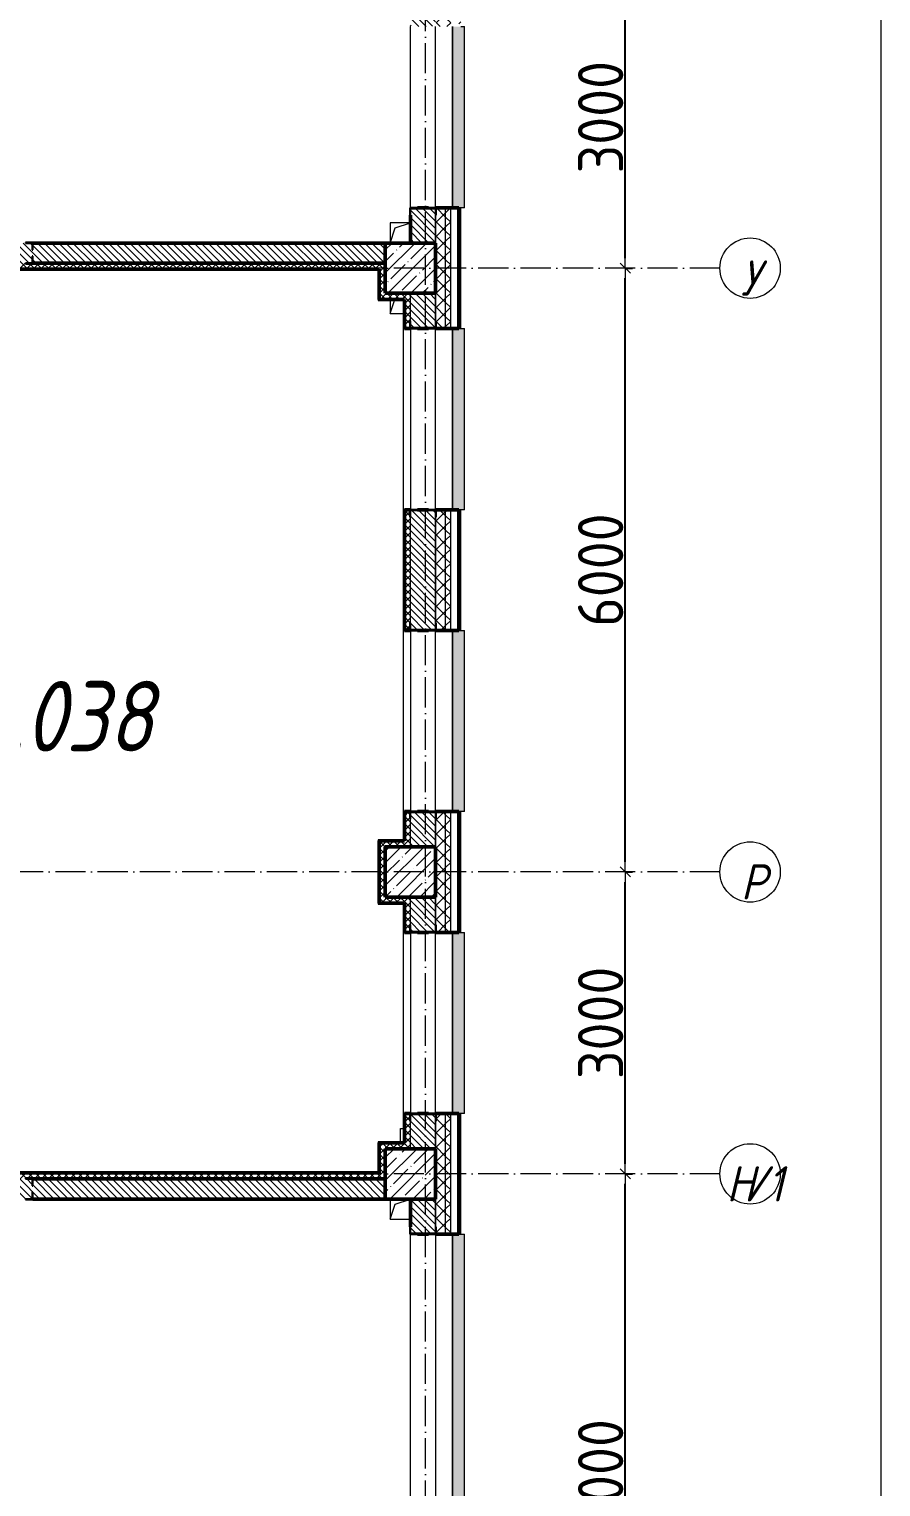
# Model space of a CAD drawing. Header units: millimetres. Extents: x -12989 to 629078, y -109036 to 555275.
# Drawn here: x 140472 to 148933, y 85935 to 100420 of the extents above; entities that cross this region are included whole.
import ezdxf

# ---------------------------------------------------------------- set-up
doc = ezdxf.new("R2010")
doc.units = ezdxf.units.MM
doc.linetypes.add('50_200_ШТРИХ_1Т_ш5_п1_п1_', pattern=[700, 500, -100, 0, -100])
for name, color, linetype, lineweight in [('A-____-____-DIMS', 7, 'Continuous', 9), ('A-FLOR-____-OTLN', 7, 'Continuous', 9), ('A-GENM-____-MCUT', 7, 'Continuous', 25), ('A-GENM-____-OTLN', 7, 'Continuous', 9), ('A-GENM-____-OTLN-1', 7, 'Continuous', 25), ('A-GLAZ-____-OTLN', 7, 'Continuous', 9), ('A-WALL-____-MCUT-2', 7, 'Continuous', 50), ('A-WALL-____-MCUT-3', 7, 'Continuous', 9), ('A-WALL-____-OTLN', 7, 'Continuous', 9), ('A-WALL-____-PATT-1', 7, 'Continuous', 9), ('A-WALL-FNSH-MCUT-1', 7, 'Continuous', 9), ('S-COLS-____-MCUT', 7, 'Continuous', 50), ('S-COLS-____-OTLN', 7, 'Continuous', 9), ('S-GRID-____-IDEN', 7, 'Continuous', 9), ('S-GRID-____-OTLN-1', 7, '50_200_ШТРИХ_1Т_ш5_п1_п1_', 9), ('Марки помещений', 7, 'Continuous', 9)]:
    doc.layers.add(name, color=color, linetype=linetype, lineweight=lineweight)
doc.layers.add('A-GLAZ-____-OTLN-1', color=7, linetype='Continuous', lineweight=9, true_color=0xc0c0c0)
doc.layers.add('A-WALL-____-PATT-2', color=7, linetype='Continuous', lineweight=9, true_color=0x787878)
doc.styles.add('ISOCPEUR_I', font='isocpeui.ttf', dxfattribs={"width": 0.9, "height": 2.5})
doc.styles.add('ISOCPEUR_I_3', font='isocpeui.ttf', dxfattribs={"width": 0.85, "height": 2.2})
doc.styles.add('СПДС', font='isocpeur.ttf', dxfattribs={"width": 0.9})
doc.dimstyles.new('Размера А3', dxfattribs={"dimtxt": 200, "dimasz": 100, "dimexe": 70, "dimexo": 100, "dimgap": 20, "dimtad": 1, "dimdec": 0, "dimrnd": 10, "dimzin": 0, "dimdsep": 46, "dimtxsty": 'СПДС', "dimblk": 'ARROWHEAD_6', "dimcen": 1, "dimclrd": 256, "dimclre": 256, "dimclrt": 256, "dimazin": 0, "dimtfac": 1, "dimtdec": 0, "dimtmove": 2, "dimatfit": 3, "dimfxl": 1, "dimtolj": 1, "dimtzin": 0, "dimarcsym": 0})
pattern_1 = [(135, (43259.71, 63713.66), (-35.35534, -35.35534), [])]
pattern_2 = [(45, (43259.71, 63713.66), (-35.35534, 35.35534), []), (135, (43259.71, 63713.66), (-35.35534, -35.35534), [])]
pattern_3 = [(45, (43259.71, 63713.66), (-70.71068, 70.71068), []), (135, (43259.71, 63713.66), (-70.71068, -70.71068), [])]

# ---------------------------------------------------------------- blocks, each defined once
blk = doc.blocks.new('BSC_Колонна _Прямоугольная - 500х500-V26-АР1_План отверстий 2 этажа в осях 1-64_А-ГГ')
at = {"layer": 'S-COLS-____-OTLN'}
h = blk.add_hatch(dxfattribs=at)
h.set_pattern_fill('FP_55', color=256, style=0, pattern_type=2)
h.set_pattern_definition([(45, (-101000, -25331.04), (-114.04925, 114.04925), []), (45, (-100885.95, -25331.04), (-114.04925, 114.04925), [201.613, -40.323, 3.353, -36.97])])
h.paths.add_polyline_path([(-250, -250), (250, -250), (250, 250), (-250, 250)], flags=0)
at = {"layer": 'S-COLS-____-MCUT'}
for p, q in [((250, 250), (-250, 250)), ((-250, 250), (-250, -250)), ((250, -250), (250, 250)), ((-250, -250), (250, -250))]:
    blk.add_line(p, q, dxfattribs=at)
blk = doc.blocks.new('BSC_Колонна _Прямоугольная - 500х500-V28-АР1_План отверстий 2 этажа в осях 1-64_А-ГГ')
at = {"layer": 'S-COLS-____-OTLN'}
h = blk.add_hatch(dxfattribs=at)
h.set_pattern_fill('FP_57', color=256, style=0, pattern_type=2)
h.set_pattern_definition([(45, (-101000, -34331.04), (-114.04925, 114.04925), []), (45, (-100885.95, -34331.04), (-114.04925, 114.04925), [201.613, -40.323, 3.353, -36.97])])
h.paths.add_polyline_path([(-250, -250), (250, -250), (250, 250), (-250, 250), (-250, -55)], flags=0)
at = {"layer": 'S-COLS-____-MCUT'}
for p, q in [((250, 250), (-250, 250)), ((-250, 250), (-250, -250)), ((250, -250), (250, 250)), ((-250, -250), (250, -250))]:
    blk.add_line(p, q, dxfattribs=at)
blk = doc.blocks.new('BSC_Колонна _Прямоугольная - 500х500-V34-АР1_План отверстий 2 этажа в осях 1-64_А-ГГ')
at = {"layer": 'S-COLS-____-OTLN'}
h = blk.add_hatch(dxfattribs=at)
h.set_pattern_fill('FP_63', color=256, style=0, pattern_type=2)
h.set_pattern_definition([(45, (-101000, -28331.04), (-114.04925, 114.04925), []), (45, (-100885.95, -28331.04), (-114.04925, 114.04925), [201.613, -40.323, 3.353, -36.97])])
h.paths.add_polyline_path([(-250, -250), (250, -250), (250, 250), (-250, 250), (-250, -75)], flags=0)
at = {"layer": 'S-COLS-____-MCUT'}
for p, q in [((250, 250), (-250, 250)), ((-250, 250), (-250, -250)), ((250, -250), (250, 250)), ((-250, -250), (250, -250))]:
    blk.add_line(p, q, dxfattribs=at)
blk = doc.blocks.new('Фахверк_СКБ_Уголок - 250_2700-27497298-АР1_План отверстий 2 этажа в осях 1-64_А-ГГ')
at = {"layer": 'A-GENM-____-MCUT'}
for p, q in [((200, 181), (125, 181)), ((125, 181), (125, 106)), ((131, 106), (131, 175)), ((131, 175), (200, 175)), ((200, 175), (200, 181)), ((125, 106), (131, 106)), ((131, -6), (125, -6)), ((125, -6), (125, -81)), ((125, -81), (200, -81)), ((131, -75), (131, -6)), ((200, -75), (131, -75)), ((200, -81), (200, -75))]:
    blk.add_line(p, q, dxfattribs=at)
blk = doc.blocks.new('Фахверк_СКБ_Уголок - 200_3550-28267367-АР1_План отверстий 2 этажа в осях 1-64_А-ГГ')
at = {"layer": 'A-GENM-____-MCUT'}
for p, q in [((200, 156), (125, 156)), ((125, 156), (125, 81)), ((131, 81), (131, 150)), ((131, 150), (200, 150)), ((200, 150), (200, 156)), ((125, 81), (131, 81)), ((131, 19), (125, 19)), ((125, 19), (125, -56)), ((131, -50), (131, 19)), ((125, -56), (200, -56)), ((200, -50), (131, -50)), ((200, -56), (200, -50))]:
    blk.add_line(p, q, dxfattribs=at)
blk = doc.blocks.new('AR_Отверстие прямоугольное _в плите_ - AR_Отверстие прямоугольное _в плите_-V168-АР1_План отверстий 2 этажа в осях 1-64_А-ГГ')
at = {"layer": 'A-GENM-____-OTLN'}
for p, q in [((100, 100), (-100, 100)), ((-100, 100), (-100, -100)), ((-100, -100), (-50, 50)), ((-50, 50), (100, 100))]:
    blk.add_line(p, q, dxfattribs=at)
blk = doc.blocks.new('AR_Отверстие прямоугольное _в плите_ - AR_Отверстие прямоугольное _в плите_-30511571-АР1_План отверстий 2 этажа в осях 1-64_А-ГГ')
at = {"layer": 'A-GENM-____-OTLN'}
for p, q in [((-100, 30), (-100, -100)), ((-100, -100), (-57, 30)), ((-100, -100), (30, -100))]:
    blk.add_line(p, q, dxfattribs=at)
blk = doc.blocks.new('AR_Отверстие прямоугольное _в плите_ - AR_Отверстие прямоугольное _в плите_-30511543-АР1_План отверстий 2 этажа в осях 1-64_А-ГГ')
at = {"layer": 'A-GENM-____-OTLN'}
for p, q in [((-100, 100), (-100, -100)), ((-100, -100), (-50, 50)), ((-50, 50), (100, 100)), ((-100, -100), (100, -100))]:
    blk.add_line(p, q, dxfattribs=at)
blk = doc.blocks.new('Отлив_СКБ - Отлив витража_120_НВФ-V194-АР1_План отверстий 2 этажа в осях 1-64_А-ГГ')
at = {"layer": 'A-GLAZ-____-OTLN-1'}
for points in [[(1800, -2), (1800, 0), (0, 0), (0, -2), (1544, -2)], [(1544, -120), (1800, -120), (1800, -2), (0, -2), (0, -120)]]:
    blk.add_hatch(color=256, dxfattribs=at).paths.add_polyline_path(points, flags=0)
at = {"layer": 'A-GLAZ-____-OTLN'}
for p, q in [((0, 0), (1800, 0)), ((1800, -2), (0, -2)), ((0, -120), (0, -83)), ((0, -120), (1800, -120)), ((1800, -83), (1800, -120))]:
    blk.add_line(p, q, dxfattribs=at)
blk = doc.blocks.new('Отлив_СКБ - Отлив витража_120_НВФ-31885688-АР1_План отверстий 2 этажа в осях 1-64_А-ГГ')
at = {"layer": 'A-GLAZ-____-OTLN-1'}
for points in [[(4113, -2), (4800, -2), (4800, 0), (0, 0), (0, -2), (2345, -2)], [(4113, -120), (4800, -120), (4800, -2), (0, -2), (0, -120), (2345, -120)]]:
    blk.add_hatch(color=256, dxfattribs=at).paths.add_polyline_path(points, flags=0)
at = {"layer": 'A-GLAZ-____-OTLN'}
for p, q in [((0, 0), (4800, 0)), ((4800, -2), (0, -2)), ((0, -120), (0, -83)), ((0, -120), (4800, -120)), ((4800, -83), (4800, -120))]:
    blk.add_line(p, q, dxfattribs=at)
blk = doc.blocks.new('Ось сетки - Круг_Ø6_00__ISO-2_5_0_9K_-25732049-АР1_План отверстий 2 этажа в осях 1-64_А-ГГ')
at = {"layer": 'S-GRID-____-IDEN'}
blk.add_circle((0, 0), 3, dxfattribs=at)
blk = doc.blocks.new('ARROWHEAD_6')
at = {"color": 0, "linetype": 'Continuous'}
for p, q in [((0, 0), (-1, 0)), ((-0.5, -0.5), (0.5, 0.5))]:
    blk.add_line(p, q, dxfattribs=at)
blk = doc.blocks.new('*D2699')
at = {"layer": 'A-____-____-DIMS', "lineweight": -2, "transparency": 16777216}
for p, q in [((87537, 484347), (87613, 484347)), ((87543, 478447), (87543, 484247)), ((87537, 478347), (87613, 478347))]:
    blk.add_line(p, q, dxfattribs=at)
at = {"layer": 'Defpoints', "color": 0, "transparency": 16777216}
for p in [(87437, 484347), (87543, 484347), (87437, 478347)]:
    blk.add_point(p, dxfattribs=at)
at = {"layer": 'A-____-____-DIMS', "lineweight": -2, "transparency": 16777216, "xscale": 100, "yscale": 100, "zscale": 100}
for p, rotation in [((87543, 484347), 90), ((87543, 478347), 270)]:
    blk.add_blockref('ARROWHEAD_6', p, dxfattribs=dict(at, rotation=rotation))
at = {"layer": 'A-____-____-DIMS', "transparency": 16777216, "insert": (87298, 481347), "char_height": 450, "attachment_point": 5, "rotation": 90, "style": 'СПДС'}
blk.add_mtext('\\A1;6000', dxfattribs=at)
blk = doc.blocks.new('*D2700')
at = {"layer": 'A-____-____-DIMS', "lineweight": -2, "transparency": 16777216}
for p, q in [((87537, 487347), (87613, 487347)), ((87543, 484447), (87543, 487247)), ((87537, 484347), (87613, 484347))]:
    blk.add_line(p, q, dxfattribs=at)
at = {"layer": 'Defpoints', "color": 0, "transparency": 16777216}
for p in [(87437, 487347), (87543, 487347), (87437, 484347)]:
    blk.add_point(p, dxfattribs=at)
at = {"layer": 'A-____-____-DIMS', "lineweight": -2, "transparency": 16777216, "xscale": 100, "yscale": 100, "zscale": 100}
for p, rotation in [((87543, 487347), 90), ((87543, 484347), 270)]:
    blk.add_blockref('ARROWHEAD_6', p, dxfattribs=dict(at, rotation=rotation))
at = {"layer": 'A-____-____-DIMS', "transparency": 16777216, "insert": (87298, 485847), "char_height": 450, "attachment_point": 5, "rotation": 90, "style": 'СПДС'}
blk.add_mtext('\\A1;3000', dxfattribs=at)
blk = doc.blocks.new('*D2701')
at = {"layer": 'A-____-____-DIMS', "lineweight": -2, "transparency": 16777216}
for p, q in [((87537, 493347), (87613, 493347)), ((87543, 487447), (87543, 493247)), ((87537, 487347), (87613, 487347))]:
    blk.add_line(p, q, dxfattribs=at)
at = {"layer": 'Defpoints', "color": 0, "transparency": 16777216}
for p in [(87437, 493347), (87543, 493347), (87437, 487347)]:
    blk.add_point(p, dxfattribs=at)
at = {"layer": 'A-____-____-DIMS', "lineweight": -2, "transparency": 16777216, "xscale": 100, "yscale": 100, "zscale": 100}
for p, rotation in [((87543, 493347), 90), ((87543, 487347), 270)]:
    blk.add_blockref('ARROWHEAD_6', p, dxfattribs=dict(at, rotation=rotation))
at = {"layer": 'A-____-____-DIMS', "transparency": 16777216, "insert": (87298, 490347), "char_height": 450, "attachment_point": 5, "rotation": 90, "style": 'СПДС'}
blk.add_mtext('\\A1;6000', dxfattribs=at)
blk = doc.blocks.new('*D2702')
at = {"layer": 'A-____-____-DIMS', "lineweight": -2, "transparency": 16777216}
for p, q in [((87537, 496347), (87613, 496347)), ((87543, 493447), (87543, 496247)), ((87537, 493347), (87613, 493347))]:
    blk.add_line(p, q, dxfattribs=at)
at = {"layer": 'Defpoints', "color": 0, "transparency": 16777216}
for p in [(87437, 496347), (87543, 496347), (87437, 493347)]:
    blk.add_point(p, dxfattribs=at)
at = {"layer": 'A-____-____-DIMS', "lineweight": -2, "transparency": 16777216, "xscale": 100, "yscale": 100, "zscale": 100}
for p, rotation in [((87543, 496347), 90), ((87543, 493347), 270)]:
    blk.add_blockref('ARROWHEAD_6', p, dxfattribs=dict(at, rotation=rotation))
at = {"layer": 'A-____-____-DIMS', "transparency": 16777216, "insert": (87298, 494847), "char_height": 450, "attachment_point": 5, "rotation": 90, "style": 'СПДС'}
blk.add_mtext('\\A1;3000', dxfattribs=at)
blk = doc.blocks.new('2этаж')
at = {"layer": 'S-GRID-____-OTLN-1', "color": 251, "ltscale": 0.6, "true_color": 0x636466}
for p, q in [((85558.3, 454533.3), (85558.3, 508896.9)), ((88482.7, 493347), (77429.6, 493347)), ((88482.7, 487347), (77429.6, 487347)), ((88482.7, 484347), (77429.6, 484347))]:
    blk.add_line(p, q, dxfattribs=at)
at = {"layer": 'S-GRID-____-IDEN', "char_height": 350, "attachment_point": 1, "style": 'ISOCPEUR_I'}
for s, insert, width in [('\\fISOCPEUR|b0|i1|c204|p34|;\\W.9;У', (88689.9, 493423.1), 223.671), ('\\fISOCPEUR|b0|i1|c204|p34|;\\W.9;Р', (88689.9, 487423.1), 223.671), ('\\fISOCPEUR|b0|i1|c204|p34|;\\W.9;Н', (88547.3, 484423.1), 223.671), ('/1', (88731.8, 484423.1), 346.329)]:
    blk.add_mtext(s, dxfattribs=dict(at, insert=insert, width=width))
at = {"layer": 'A-____-____-DIMS'}
for base, p1, p2, picture, middle in [((87542.6, 496347), (87436.5, 493347), (87436.5, 496347), '*D2702', (87297.6, 494847)), ((87542.6, 493347), (87436.5, 487347), (87436.5, 493347), '*D2701', (87297.6, 490347)), ((87542.6, 487347), (87436.5, 484347), (87436.5, 487347), '*D2700', (87297.6, 485847)), ((87542.6, 484347), (87436.5, 478347), (87436.5, 484347), '*D2699', (87297.6, 481347))]:
    dim = blk.add_linear_dim(base=base, p1=p1, p2=p2, angle=90, dimstyle='Размера А3', override={"dimtxt": 450}, dxfattribs=at)
    dim.commit()
    dim.dimension.update_dxf_attribs({"geometry": picture, "text_midpoint": middle})

msp = doc.modelspace()

# ---------------------------------------------------------------- hatches: boundary and pattern name
at = {"layer": 'A-WALL-____-PATT-1'}
h = msp.add_hatch(dxfattribs=at)
h.set_pattern_fill('FP_1', color=256, style=0, pattern_type=2)
h.set_pattern_definition(pattern_3)
h.paths.add_polyline_path([(144609.7115, 61694.7006), (144609.7115, 62644.7006), (144515.7115, 62644.7006), (144515.7115, 62569.7006), (144509.7115, 62569.7006), (144509.7115, 61694.7006)], flags=0)
h.paths.add_polyline_path([(144515.7115, 64444.7006), (144609.7115, 64444.7006), (144609.7115, 65644.7006), (144515.7115, 65644.7006), (144515.7115, 65569.7006), (144509.7115, 65569.7006), (144509.7115, 64519.7006), (144515.7115, 64519.7006), (144515.7115, 64449.5672)], flags=0)
h.paths.add_polyline_path([(144515.7115, 67444.7006), (144609.7115, 67444.7006), (144609.7115, 68644.7006), (144515.7115, 68644.7006), (144515.7115, 68569.7006), (144509.7115, 68569.7006), (144509.7115, 67519.7006), (144515.7115, 67519.7006), (144515.7115, 67450.7006)], flags=0)
h.paths.add_polyline_path([(144609.7115, 70444.7006), (144609.7115, 71644.7006), (144515.7115, 71644.7006), (144515.7115, 71569.7006), (144509.7115, 71569.7006), (144509.7115, 70519.7006), (144515.7115, 70519.7006), (144515.7115, 70444.7006)], flags=0)
h.paths.add_polyline_path([(144609.7115, 73444.7006), (144609.7115, 74644.7006), (144515.7115, 74644.7006), (144515.7115, 74569.7006), (144509.7115, 74569.7006), (144509.7115, 73519.7006), (144515.7115, 73519.7006), (144515.7115, 73444.7006)], flags=0)
h.paths.add_polyline_path([(144609.7115, 76444.7006), (144609.7115, 77644.7006), (144515.7115, 77644.7006), (144515.7115, 77569.7006), (144509.7115, 77569.7006), (144509.7115, 76519.7006), (144515.7115, 76519.7006), (144515.7115, 76444.7006)], flags=0)
h.paths.add_polyline_path([(144515.7115, 79444.7006), (144609.7115, 79444.7006), (144609.7115, 80644.7006), (144515.7115, 80644.7006), (144515.7115, 80569.7006), (144509.7115, 80569.7006), (144509.7115, 79519.7006), (144515.7115, 79519.7006), (144515.7115, 79450.7006)], flags=0)
h.paths.add_polyline_path([(144515.7115, 82444.7006), (144609.7115, 82444.7006), (144609.7115, 83644.7006), (144515.7115, 83644.7006), (144515.7115, 83569.7006), (144509.7115, 83569.7006), (144509.7115, 82519.7006), (144515.7115, 82519.7006), (144515.7115, 82450.7006)], flags=0)
h.paths.add_polyline_path([(144609.7115, 88444.7006), (144609.7115, 89644.7006), (144515.7115, 89644.7006), (144515.7115, 89569.7006), (144509.7115, 89569.7006), (144509.7115, 88519.7006), (144515.7115, 88519.7006), (144515.7115, 88444.7006)], flags=0)
h.paths.add_polyline_path([(144515.7115, 91444.7006), (144609.7115, 91444.7006), (144609.7115, 92644.7006), (144515.7115, 92644.7006), (144515.7115, 92569.7006), (144509.7115, 92569.7006), (144509.7115, 91519.7006), (144515.7115, 91519.7006), (144515.7115, 91450.7006)], flags=0)
h.paths.add_polyline_path([(144515.7115, 94444.7006), (144609.7115, 94444.7006), (144609.7115, 95644.7006), (144515.7115, 95644.7006), (144515.7115, 95569.7006), (144509.7115, 95569.7006), (144509.7115, 94519.7006), (144515.7115, 94519.7006), (144515.7115, 94450.7006)], flags=0)
h.paths.add_polyline_path([(144609.7115, 97444.7006), (144609.7115, 98644.7006), (144515.7115, 98644.7006), (144515.7115, 98569.7006), (144509.7115, 98569.7006), (144509.7115, 97519.7006), (144515.7115, 97519.7006), (144515.7115, 97444.7006)], flags=0)
h.paths.add_polyline_path([(144515.7115, 100444.7006), (144609.7115, 100444.7006), (144609.7115, 101644.7006), (144515.7115, 101644.7006), (144515.7115, 101569.7006), (144509.7115, 101569.7006), (144509.7115, 100519.7006), (144515.7115, 100519.7006), (144515.7115, 100450.7006)], flags=0)
h.paths.add_polyline_path([(144609.7115, 103444.7006), (144609.7115, 104644.7006), (144515.7115, 104644.7006), (144515.7115, 104569.7006), (144509.7115, 104569.7006), (144509.7115, 103519.7006), (144515.7115, 103519.7006), (144515.7115, 103444.7006)], flags=0)
h.paths.add_polyline_path([(144515.7115, 109444.7006), (144609.7115, 109444.7006), (144609.7115, 110509.7006), (144509.7115, 110509.7006), (144509.7115, 109519.7006), (144515.7115, 109519.7006), (144515.7115, 109450.7006)], flags=0)
h = msp.add_hatch(dxfattribs=at)
h.set_pattern_fill('FP_1', color=256, style=0, pattern_type=2)
h.set_pattern_definition(pattern_3)
h.paths.add_polyline_path([(144609.7115, 61644.7006), (144659.7115, 61644.7006), (144659.7115, 62644.7006), (144609.7115, 62644.7006), (144609.7115, 61694.7006)], flags=0)
h.paths.add_polyline_path([(144609.7115, 64444.7006), (144659.7115, 64444.7006), (144659.7115, 65644.7006), (144609.7115, 65644.7006), (144609.7115, 64449.5672)], flags=0)
h.paths.add_polyline_path([(144659.7115, 67444.7006), (144659.7115, 68644.7006), (144609.7115, 68644.7006), (144609.7115, 67444.7006)], flags=0)
h.paths.add_polyline_path([(144609.7115, 70444.7006), (144659.7115, 70444.7006), (144659.7115, 71644.7006), (144609.7115, 71644.7006), (144609.7115, 70469.5252)], flags=0)
h.paths.add_polyline_path([(144609.7115, 73444.7006), (144659.7115, 73444.7006), (144659.7115, 74644.7006), (144609.7115, 74644.7006), (144609.7115, 73909.5012)], flags=0)
h.paths.add_polyline_path([(144659.7115, 76444.7006), (144659.7115, 77644.7006), (144609.7115, 77644.7006), (144609.7115, 76444.7006)], flags=0)
h.paths.add_polyline_path([(144609.7115, 79444.7006), (144659.7115, 79444.7006), (144659.7115, 80644.7006), (144609.7115, 80644.7006), (144609.7115, 79929.4591)], flags=0)
h.paths.add_polyline_path([(144609.7115, 82444.7006), (144659.7115, 82444.7006), (144659.7115, 83644.7006), (144609.7115, 83644.7006), (144609.7115, 83369.4351)], flags=0)
h.paths.add_polyline_path([(144659.7115, 88444.7006), (144659.7115, 89644.7006), (144609.7115, 89644.7006), (144609.7115, 88444.7006)], flags=0)
h.paths.add_polyline_path([(144659.7115, 91444.7006), (144659.7115, 92644.7006), (144609.7115, 92644.7006), (144609.7115, 91444.7006)], flags=0)
h.paths.add_polyline_path([(144659.7115, 94444.7006), (144659.7115, 95644.7006), (144609.7115, 95644.7006), (144609.7115, 94444.7006)], flags=0)
h.paths.add_polyline_path([(144659.7115, 97444.7006), (144659.7115, 98644.7006), (144609.7115, 98644.7006), (144609.7115, 97444.7006)], flags=0)
h.paths.add_polyline_path([(144609.7115, 100444.7006), (144659.7115, 100444.7006), (144659.7115, 101644.7006), (144609.7115, 101644.7006), (144609.7115, 100569.315)], flags=0)
h.paths.add_polyline_path([(144659.7115, 103444.7006), (144659.7115, 104644.7006), (144609.7115, 104644.7006), (144609.7115, 103444.7006)], flags=0)
h.paths.add_polyline_path([(144609.7115, 109444.7006), (144659.7115, 109444.7006), (144659.7115, 110509.7006), (144609.7115, 110509.7006), (144609.7115, 110029.249)], flags=0)
h = msp.add_hatch(dxfattribs=at)
h.set_pattern_fill('FP_3', color=256, style=0, pattern_type=2)
h.set_pattern_definition([(45, (43259.71, 63713.66), (-85.53659, 85.53659), []), (45, (43316.74, 63713.66), (-85.53659, 85.53659), [])])
h.paths.add_polyline_path([(144739.7115, 61544.7006), (144759.7115, 61544.7006), (144759.7115, 62644.7006), (144739.7115, 62644.7006), (144739.7115, 61564.7006)], flags=0)
h.paths.add_polyline_path([(144759.7115, 64444.7006), (144759.7115, 65644.7006), (144739.7115, 65644.7006), (144739.7115, 64444.7006)], flags=0)
h.paths.add_polyline_path([(144759.7115, 67444.7006), (144759.7115, 68644.7006), (144739.7115, 68644.7006), (144739.7115, 67444.7006)], flags=0)
h.paths.add_polyline_path([(144759.7115, 70444.7006), (144759.7115, 71644.7006), (144739.7115, 71644.7006), (144739.7115, 70444.7006)], flags=0)
h.paths.add_polyline_path([(144739.7115, 73444.7006), (144759.7115, 73444.7006), (144759.7115, 74644.7006), (144739.7115, 74644.7006), (144739.7115, 73909.5012)], flags=0)
h.paths.add_polyline_path([(144739.7115, 76444.7006), (144759.7115, 76444.7006), (144759.7115, 77644.7006), (144739.7115, 77644.7006), (144739.7115, 76489.4832)], flags=0)
h.paths.add_polyline_path([(144739.7115, 79444.7006), (144759.7115, 79444.7006), (144759.7115, 80644.7006), (144739.7115, 80644.7006), (144739.7115, 79929.4591)], flags=0)
h.paths.add_polyline_path([(144739.7115, 82444.7006), (144759.7115, 82444.7006), (144759.7115, 83644.7006), (144739.7115, 83644.7006), (144739.7115, 83369.4351)], flags=0)
h.paths.add_polyline_path([(144759.7115, 88444.7006), (144759.7115, 89644.7006), (144739.7115, 89644.7006), (144739.7115, 88444.7006)], flags=0)
h.paths.add_polyline_path([(144739.7115, 91444.7006), (144759.7115, 91444.7006), (144759.7115, 92644.7006), (144739.7115, 92644.7006), (144739.7115, 91969.3751)], flags=0)
h.paths.add_polyline_path([(144739.7115, 94444.7006), (144759.7115, 94444.7006), (144759.7115, 95644.7006), (144739.7115, 95644.7006), (144739.7115, 95409.3511)], flags=0)
h.paths.add_polyline_path([(144739.7115, 97444.7006), (144759.7115, 97444.7006), (144759.7115, 98644.7006), (144739.7115, 98644.7006), (144739.7115, 97989.333)], flags=0)
h.paths.add_polyline_path([(144759.7115, 100444.7006), (144759.7115, 101644.7006), (144739.7115, 101644.7006), (144739.7115, 100444.7006)], flags=0)
h.paths.add_polyline_path([(144739.7115, 103444.7006), (144759.7115, 103444.7006), (144759.7115, 104644.7006), (144739.7115, 104644.7006), (144739.7115, 104009.291)], flags=0)
h.paths.add_polyline_path([(144759.7115, 109444.7006), (144759.7115, 110509.7006), (144739.7115, 110509.7006), (144739.7115, 109444.7006)], flags=0)
h = msp.add_hatch(dxfattribs=at)
h.set_pattern_fill('FP_6', color=256, style=0, pattern_type=2)
h.set_pattern_definition(pattern_1)
h.paths.add_polyline_path([(144440.7115, 98294.7006), (144509.7115, 98294.7006), (144509.7115, 98638.7006), (144440.7115, 98638.7006), (144440.7115, 98644.7006), (144328.7115, 98644.7006), (144328.7115, 98638.7006), (144259.7115, 98638.7006), (144259.7115, 98294.7006)], flags=0)
h.paths.add_polyline_path([(144440.7115, 100444.7006), (144440.7115, 100450.7006), (144509.7115, 100450.7006), (144509.7115, 100794.7006), (144259.7115, 100794.7006), (144259.7115, 100450.7006), (144328.7115, 100450.7006), (144328.7115, 100444.7006)], flags=0)
h = msp.add_hatch(dxfattribs=at)
h.set_pattern_fill('FP_6', color=256, style=0, pattern_type=2)
h.set_pattern_definition(pattern_1)
h.paths.add_polyline_path([(144009.7115, 98094.7006), (144009.7115, 98294.7006), (140509.7115, 98294.7006), (140509.7115, 98225.7006), (140503.7115, 98225.7006), (140503.7115, 98294.7006), (137009.7115, 98294.7006), (137009.7115, 98094.7006), (140503.7115, 98094.7006), (140503.7115, 98163.7006), (140509.7115, 98163.7006), (140509.7115, 98094.7006), (143991.4863, 98094.7006)], flags=0)
h = msp.add_hatch(dxfattribs=at)
h.set_pattern_fill('FP_6', color=256, style=0, pattern_type=2)
h.set_pattern_definition(pattern_1)
h.paths.add_polyline_path([(144440.7115, 92294.7006), (144509.7115, 92294.7006), (144509.7115, 92638.7006), (144440.7115, 92638.7006), (144440.7115, 92644.7006), (144328.7115, 92644.7006), (144328.7115, 92638.7006), (144259.7115, 92638.7006), (144259.7115, 92294.7006), (144433.3523, 92294.7006)], flags=0)
h.paths.add_polyline_path([(144440.7115, 94444.7006), (144440.7115, 94450.7006), (144509.7115, 94450.7006), (144509.7115, 95638.7006), (144440.7115, 95638.7006), (144440.7115, 95644.7006), (144328.7115, 95644.7006), (144328.7115, 95638.7006), (144259.7115, 95638.7006), (144259.7115, 94450.7006), (144328.7115, 94450.7006), (144328.7115, 94444.7006)], flags=0)
h.paths.add_polyline_path([(144440.7115, 97444.7006), (144440.7115, 97450.7006), (144509.7115, 97450.7006), (144509.7115, 97794.7006), (144259.7115, 97794.7006), (144259.7115, 97450.7006), (144328.7115, 97450.7006), (144328.7115, 97444.7006), (144433.3523, 97444.7006)], flags=0)
h = msp.add_hatch(dxfattribs=at)
h.set_pattern_fill('FP_6', color=256, style=0, pattern_type=2)
h.set_pattern_definition(pattern_1)
h.paths.add_polyline_path([(144433.3523, 89294.7006), (144509.7115, 89294.7006), (144509.7115, 89638.7006), (144440.7115, 89638.7006), (144440.7115, 89644.7006), (144328.7115, 89644.7006), (144328.7115, 89638.7006), (144259.7115, 89638.7006), (144259.7115, 89294.7006)], flags=0)
h.paths.add_polyline_path([(144433.3523, 91444.7006), (144440.7115, 91444.7006), (144440.7115, 91450.7006), (144509.7115, 91450.7006), (144509.7115, 91794.7006), (144259.7115, 91794.7006), (144259.7115, 91450.7006), (144328.7115, 91450.7006), (144328.7115, 91444.7006)], flags=0)
h = msp.add_hatch(dxfattribs=at)
h.set_pattern_fill('FP_6', color=256, style=0, pattern_type=2)
h.set_pattern_definition(pattern_1)
h.paths.add_polyline_path([(143991.4863, 88794.7006), (144009.7115, 88794.7006), (144009.7115, 88994.7006), (140509.7115, 88994.7006), (140509.7115, 88925.7006), (140503.7115, 88925.7006), (140503.7115, 88994.7006), (137009.7115, 88994.7006), (137009.7115, 88794.7006), (140503.7115, 88794.7006), (140503.7115, 88863.7006), (140509.7115, 88863.7006), (140509.7115, 88794.7006), (142224.022, 88794.7006)], flags=0)
h = msp.add_hatch(dxfattribs=at)
h.set_pattern_fill('FP_6', color=256, style=0, pattern_type=2)
h.set_pattern_definition(pattern_1)
h.paths.add_polyline_path([(144259.7115, 83294.7006), (144509.7115, 83294.7006), (144509.7115, 83638.7006), (144440.7115, 83638.7006), (144440.7115, 83644.7006), (144328.7115, 83644.7006), (144328.7115, 83638.7006), (144259.7115, 83638.7006), (144259.7115, 83369.4351)], flags=0)
h.paths.add_polyline_path([(144440.7115, 88444.7006), (144440.7115, 88450.7006), (144509.7115, 88450.7006), (144509.7115, 88794.7006), (144259.7115, 88794.7006), (144259.7115, 88450.7006), (144328.7115, 88450.7006), (144328.7115, 88444.7006)], flags=0)
at = {"layer": 'A-WALL-____-PATT-2'}
h = msp.add_hatch(dxfattribs=at)
h.set_pattern_fill('FP_7', color=256, style=0, pattern_type=2)
h.set_pattern_definition(pattern_2)
h.paths.add_polyline_path([(143939.7115, 98034.7006), (143949.7115, 98034.7006), (143949.7115, 98094.7006), (140509.7115, 98094.7006), (140509.7115, 98088.7006), (140434.7115, 98088.7006), (140434.7115, 98094.7006), (137169.7115, 98094.7006), (137169.7115, 98034.7006), (142224.022, 98034.7006)], flags=0)
h = msp.add_hatch(dxfattribs=at)
h.set_pattern_fill('FP_7', color=256, style=0, pattern_type=2)
h.set_pattern_definition(pattern_2)
h.paths.add_polyline_path([(144009.7115, 97734.7006), (144009.7115, 98094.7006), (143949.7115, 98094.7006), (143949.7115, 97734.7006), (143991.4863, 97734.7006)], flags=0)
h = msp.add_hatch(dxfattribs=at)
h.set_pattern_fill('FP_7', color=256, style=0, pattern_type=2)
h.set_pattern_definition(pattern_2)
h.paths.add_polyline_path([(144009.7115, 97734.7006), (144199.7115, 97734.7006), (144199.7115, 97794.7006), (144009.7115, 97794.7006)], flags=0)
h = msp.add_hatch(dxfattribs=at)
h.set_pattern_fill('FP_7', color=256, style=0, pattern_type=2)
h.set_pattern_definition(pattern_2)
h.paths.add_polyline_path([(144199.7115, 92294.7006), (144259.7115, 92294.7006), (144259.7115, 92569.7006), (144253.7115, 92569.7006), (144253.7115, 92644.7006), (144199.7115, 92644.7006), (144199.7115, 92354.7006)], flags=0)
h.paths.add_polyline_path([(144199.7115, 94444.7006), (144253.7115, 94444.7006), (144253.7115, 94519.7006), (144259.7115, 94519.7006), (144259.7115, 95569.7006), (144253.7115, 95569.7006), (144253.7115, 95644.7006), (144199.7115, 95644.7006), (144199.7115, 94450.7006)], flags=0)
h.paths.add_polyline_path([(144253.7115, 97444.7006), (144253.7115, 97519.7006), (144259.7115, 97519.7006), (144259.7115, 97794.7006), (144199.7115, 97794.7006), (144199.7115, 97444.7006)], flags=0)
h = msp.add_hatch(dxfattribs=at)
h.set_pattern_fill('FP_7', color=256, style=0, pattern_type=2)
h.set_pattern_definition(pattern_2)
h.paths.add_polyline_path([(144009.7115, 91794.7006), (144009.7115, 92354.7006), (143949.7115, 92354.7006), (143949.7115, 91794.7006), (143991.4863, 91794.7006)], flags=0)
h = msp.add_hatch(dxfattribs=at)
h.set_pattern_fill('FP_7', color=256, style=0, pattern_type=2)
h.set_pattern_definition(pattern_2)
h.paths.add_polyline_path([(144199.7115, 92294.7006), (144199.7115, 92354.7006), (144009.7115, 92354.7006), (144009.7115, 92294.7006), (144189.7115, 92294.7006)], flags=0)
h = msp.add_hatch(dxfattribs=at)
h.set_pattern_fill('FP_7', color=256, style=0, pattern_type=2)
h.set_pattern_definition(pattern_2)
h.paths.add_polyline_path([(143991.4863, 91734.7006), (144199.7115, 91734.7006), (144199.7115, 91794.7006), (143949.7115, 91794.7006), (143949.7115, 91734.7006)], flags=0)
h = msp.add_hatch(dxfattribs=at)
h.set_pattern_fill('FP_7', color=256, style=0, pattern_type=2)
h.set_pattern_definition(pattern_2)
h.paths.add_polyline_path([(144199.7115, 89294.7006), (144259.7115, 89294.7006), (144259.7115, 89569.7006), (144253.7115, 89569.7006), (144253.7115, 89644.7006), (144199.7115, 89644.7006), (144199.7115, 89354.7006)], flags=0)
h.paths.add_polyline_path([(144199.7115, 91444.7006), (144253.7115, 91444.7006), (144253.7115, 91519.7006), (144259.7115, 91519.7006), (144259.7115, 91794.7006), (144199.7115, 91794.7006), (144199.7115, 91450.7006)], flags=0)
h = msp.add_hatch(dxfattribs=at)
h.set_pattern_fill('FP_7', color=256, style=0, pattern_type=2)
h.set_pattern_definition(pattern_2)
h.paths.add_polyline_path([(143949.7115, 88994.7006), (144009.7115, 88994.7006), (144009.7115, 89354.7006), (143949.7115, 89354.7006), (143949.7115, 89054.7006)], flags=0)
h = msp.add_hatch(dxfattribs=at)
h.set_pattern_fill('FP_7', color=256, style=0, pattern_type=2)
h.set_pattern_definition(pattern_2)
h.paths.add_polyline_path([(144199.7115, 89294.7006), (144199.7115, 89354.7006), (144009.7115, 89354.7006), (144009.7115, 89294.7006), (144189.7115, 89294.7006)], flags=0)
h = msp.add_hatch(dxfattribs=at)
h.set_pattern_fill('FP_7', color=256, style=0, pattern_type=2)
h.set_pattern_definition(pattern_2)
h.paths.add_polyline_path([(143949.7115, 88994.7006), (143949.7115, 89054.7006), (137069.7115, 89054.7006), (137069.7115, 88994.7006), (140434.7115, 88994.7006), (140434.7115, 89000.7006), (140509.7115, 89000.7006), (140509.7115, 88994.7006), (143939.7115, 88994.7006)], flags=0)

# ---------------------------------------------------------------- linework, layer by layer
at = {"color": 1, "lineweight": 0}
msp.add_lwpolyline([(35696.9246, 156516.3825), (148932.9246, 156516.3825), (148932.9246, 57688.3825), (35696.9246, 57688.3825)], close=True, dxfattribs=at)
at = {"layer": 'A-FLOR-____-OTLN'}
for p, q in [((144159.7115, 89494.7006), (144189.7115, 89494.7006)), ((144159.7115, 89364.7006), (144159.7115, 89494.7006))]:
    msp.add_line(p, q, dxfattribs=at)
at = {"layer": 'A-WALL-____-MCUT-2'}
for p, q in [((144440.7115, 98644.7006), (144328.7115, 98644.7006)), ((144739.7115, 98644.7006), (144515.7115, 98644.7006)), ((144739.7115, 97444.7006), (144739.7115, 98644.7006)), ((144259.7115, 98569.7006), (144259.7115, 98294.7006)), ((144009.7115, 98294.7006), (140509.7115, 98294.7006)), ((140509.7115, 98094.7006), (144009.7115, 98094.7006)), ((137169.7115, 98034.7006), (143949.7115, 98034.7006)), ((143949.7115, 97734.7006), (143949.7115, 98034.7006)), ((144199.7115, 97734.7006), (143949.7115, 97734.7006)), ((144199.7115, 97444.7006), (144199.7115, 97734.7006)), ((144199.7115, 97444.7006), (144253.7115, 97444.7006)), ((144328.7115, 97444.7006), (144440.7115, 97444.7006)), ((144515.7115, 97444.7006), (144739.7115, 97444.7006)), ((144253.7115, 95644.7006), (144199.7115, 95644.7006)), ((144199.7115, 94444.7006), (144199.7115, 95644.7006)), ((144440.7115, 95644.7006), (144328.7115, 95644.7006)), ((144739.7115, 95644.7006), (144515.7115, 95644.7006)), ((144739.7115, 94444.7006), (144739.7115, 95644.7006)), ((144199.7115, 94444.7006), (144253.7115, 94444.7006)), ((144328.7115, 94444.7006), (144440.7115, 94444.7006)), ((144515.7115, 94444.7006), (144739.7115, 94444.7006)), ((144253.7115, 92644.7006), (144199.7115, 92644.7006)), ((144199.7115, 92354.7006), (144199.7115, 92644.7006)), ((144440.7115, 92644.7006), (144328.7115, 92644.7006)), ((144739.7115, 92644.7006), (144515.7115, 92644.7006)), ((144739.7115, 91444.7006), (144739.7115, 92644.7006)), ((143949.7115, 92354.7006), (143949.7115, 91734.7006)), ((144199.7115, 92354.7006), (143949.7115, 92354.7006)), ((143949.7115, 91734.7006), (144199.7115, 91734.7006)), ((144199.7115, 91444.7006), (144199.7115, 91734.7006)), ((144199.7115, 91444.7006), (144253.7115, 91444.7006)), ((144328.7115, 91444.7006), (144440.7115, 91444.7006)), ((144515.7115, 91444.7006), (144739.7115, 91444.7006)), ((144253.7115, 89644.7006), (144199.7115, 89644.7006)), ((144199.7115, 89354.7006), (144199.7115, 89644.7006)), ((144440.7115, 89644.7006), (144328.7115, 89644.7006)), ((144739.7115, 89644.7006), (144515.7115, 89644.7006)), ((144739.7115, 88444.7006), (144739.7115, 89644.7006)), ((143949.7115, 89354.7006), (144199.7115, 89354.7006)), ((143949.7115, 89054.7006), (143949.7115, 89354.7006)), ((143949.7115, 89054.7006), (137069.7115, 89054.7006)), ((144009.7115, 88994.7006), (140509.7115, 88994.7006)), ((140509.7115, 88794.7006), (144009.7115, 88794.7006)), ((144259.7115, 88794.7006), (144259.7115, 88519.7006)), ((144328.7115, 88444.7006), (144440.7115, 88444.7006)), ((144515.7115, 88444.7006), (144739.7115, 88444.7006))]:
    msp.add_line(p, q, dxfattribs=at)
at = {"layer": 'A-WALL-____-MCUT-3'}
for p, q in [((144609.7115, 97444.7006), (144609.7115, 98644.7006)), ((144659.7115, 97444.7006), (144659.7115, 98644.7006)), ((144509.7115, 98294.7006), (144509.7115, 98569.7006)), ((144509.7115, 98569.7006), (144509.7115, 98294.7006)), ((144259.7115, 97519.7006), (144259.7115, 97794.7006)), ((144509.7115, 97519.7006), (144509.7115, 97794.7006)), ((144509.7115, 97794.7006), (144509.7115, 97519.7006)), ((144609.7115, 94444.7006), (144609.7115, 95644.7006)), ((144659.7115, 94444.7006), (144659.7115, 95644.7006)), ((144259.7115, 94519.7006), (144259.7115, 95569.7006)), ((144509.7115, 94519.7006), (144509.7115, 95569.7006)), ((144509.7115, 95569.7006), (144509.7115, 94519.7006)), ((144259.7115, 92294.7006), (144259.7115, 92569.7006)), ((144509.7115, 92294.7006), (144509.7115, 92569.7006)), ((144509.7115, 92569.7006), (144509.7115, 92294.7006)), ((144609.7115, 91444.7006), (144609.7115, 92644.7006)), ((144659.7115, 91444.7006), (144659.7115, 92644.7006)), ((144259.7115, 91519.7006), (144259.7115, 91794.7006)), ((144509.7115, 91519.7006), (144509.7115, 91794.7006)), ((144509.7115, 91794.7006), (144509.7115, 91519.7006)), ((144259.7115, 89294.7006), (144259.7115, 89569.7006)), ((144509.7115, 89294.7006), (144509.7115, 89569.7006)), ((144509.7115, 89569.7006), (144509.7115, 89294.7006)), ((144609.7115, 88444.7006), (144609.7115, 89644.7006)), ((144659.7115, 88444.7006), (144659.7115, 89644.7006)), ((144509.7115, 88519.7006), (144509.7115, 88794.7006)), ((144509.7115, 88794.7006), (144509.7115, 88519.7006))]:
    msp.add_line(p, q, dxfattribs=at)
at = {"layer": 'A-WALL-____-OTLN'}
for p, q in [((144259.7115, 98644.7006), (144259.7115, 100444.7006)), ((144509.7115, 98644.7006), (144509.7115, 100444.7006)), ((144189.7115, 95644.7006), (144189.7115, 97444.7006)), ((144259.7115, 97444.7006), (144259.7115, 95644.7006)), ((144509.7115, 95644.7006), (144509.7115, 97444.7006)), ((144189.7115, 92644.7006), (144189.7115, 94444.7006)), ((144259.7115, 94444.7006), (144259.7115, 92644.7006)), ((144509.7115, 92644.7006), (144509.7115, 94444.7006)), ((144189.7115, 89644.7006), (144189.7115, 91444.7006)), ((144259.7115, 91444.7006), (144259.7115, 89644.7006)), ((144509.7115, 89644.7006), (144509.7115, 91444.7006)), ((144259.7115, 83644.7006), (144259.7115, 88444.7006)), ((144509.7115, 88444.7006), (144509.7115, 83644.7006))]:
    msp.add_line(p, q, dxfattribs=at)
at = {"layer": 'A-WALL-FNSH-MCUT-1'}
for p, q in [((144759.7115, 98644.7006), (144739.7115, 98644.7006)), ((144739.7115, 98644.7006), (144739.7115, 97444.7006)), ((144759.7115, 97444.7006), (144759.7115, 98644.7006)), ((137179.7115, 98024.7006), (143939.7115, 98024.7006)), ((143939.7115, 98024.7006), (143939.7115, 97724.7006)), ((143939.7115, 97724.7006), (144189.7115, 97724.7006)), ((144189.7115, 97724.7006), (144189.7115, 97444.7006)), ((144189.7115, 97444.7006), (144199.7115, 97444.7006)), ((144739.7115, 97444.7006), (144759.7115, 97444.7006)), ((144189.7115, 95644.7006), (144189.7115, 94444.7006)), ((144199.7115, 95644.7006), (144189.7115, 95644.7006)), ((144759.7115, 95644.7006), (144739.7115, 95644.7006)), ((144739.7115, 95644.7006), (144739.7115, 94444.7006)), ((144759.7115, 94444.7006), (144759.7115, 95644.7006)), ((144189.7115, 94444.7006), (144199.7115, 94444.7006)), ((144739.7115, 94444.7006), (144759.7115, 94444.7006)), ((144189.7115, 92644.7006), (144189.7115, 92364.7006)), ((144199.7115, 92644.7006), (144189.7115, 92644.7006)), ((144759.7115, 92644.7006), (144739.7115, 92644.7006)), ((144739.7115, 92644.7006), (144739.7115, 91444.7006)), ((144759.7115, 91444.7006), (144759.7115, 92644.7006)), ((143939.7115, 92364.7006), (143939.7115, 91724.7006)), ((144189.7115, 92364.7006), (143939.7115, 92364.7006)), ((143939.7115, 91724.7006), (144189.7115, 91724.7006)), ((144189.7115, 91724.7006), (144189.7115, 91444.7006)), ((144189.7115, 91444.7006), (144199.7115, 91444.7006)), ((144739.7115, 91444.7006), (144759.7115, 91444.7006)), ((144189.7115, 89644.7006), (144189.7115, 89364.7006)), ((144199.7115, 89644.7006), (144189.7115, 89644.7006)), ((144759.7115, 89644.7006), (144739.7115, 89644.7006)), ((144739.7115, 89644.7006), (144739.7115, 88444.7006)), ((144759.7115, 88444.7006), (144759.7115, 89644.7006)), ((144189.7115, 89364.7006), (143939.7115, 89364.7006)), ((143939.7115, 89364.7006), (143939.7115, 89064.7006)), ((143939.7115, 89064.7006), (137079.7115, 89064.7006)), ((144739.7115, 88444.7006), (144759.7115, 88444.7006))]:
    msp.add_line(p, q, dxfattribs=at)

# ---------------------------------------------------------------- block references
msp.add_blockref('2этаж', (58851.3748, -395302.2823))
at = {"layer": 'A-GENM-____-OTLN'}
for name, p in [('AR_Отверстие прямоугольное _в плите_ - AR_Отверстие прямоугольное _в плите_-V168-АР1_План отверстий 2 этажа в осях 1-64_А-ГГ', (144159.7115, 98394.7006)), ('AR_Отверстие прямоугольное _в плите_ - AR_Отверстие прямоугольное _в плите_-30511571-АР1_План отверстий 2 этажа в осях 1-64_А-ГГ', (144159.7115, 97694.7006)), ('AR_Отверстие прямоугольное _в плите_ - AR_Отверстие прямоугольное _в плите_-30511543-АР1_План отверстий 2 этажа в осях 1-64_А-ГГ', (144159.7115, 88694.7006))]:
    msp.add_blockref(name, p, dxfattribs=at)
at = {"layer": 'A-GENM-____-OTLN-1'}
for name, p, rotation in [('Фахверк_СКБ_Уголок - 250_2700-27497298-АР1_План отверстий 2 этажа в осях 1-64_А-ГГ', (144334.7115, 98769.7006), 270), ('Фахверк_СКБ_Уголок - 200_3550-28267367-АР1_План отверстий 2 этажа в осях 1-64_А-ГГ', (140634.7115, 98244.7006), 180), ('Фахверк_СКБ_Уголок - 250_2700-27497298-АР1_План отверстий 2 этажа в осях 1-64_А-ГГ', (144434.7115, 97319.7006), 90), ('Фахверк_СКБ_Уголок - 250_2700-27497298-АР1_План отверстий 2 этажа в осях 1-64_А-ГГ', (144334.7115, 95769.7006), 269.9999999999999), ('Фахверк_СКБ_Уголок - 250_2700-27497298-АР1_План отверстий 2 этажа в осях 1-64_А-ГГ', (144434.7115, 94319.7006), 89.9999999999999), ('Фахверк_СКБ_Уголок - 250_2700-27497298-АР1_План отверстий 2 этажа в осях 1-64_А-ГГ', (144334.7115, 92769.7006), 269.9999999999999), ('Фахверк_СКБ_Уголок - 250_2700-27497298-АР1_План отверстий 2 этажа в осях 1-64_А-ГГ', (144434.7115, 91319.7006), 89.9999999999999), ('Фахверк_СКБ_Уголок - 250_2700-27497298-АР1_План отверстий 2 этажа в осях 1-64_А-ГГ', (144334.7115, 89769.7006), 270), ('Фахверк_СКБ_Уголок - 200_3550-28267367-АР1_План отверстий 2 этажа в осях 1-64_А-ГГ', (140634.7115, 88944.7006), 180), ('Фахверк_СКБ_Уголок - 250_2700-27497298-АР1_План отверстий 2 этажа в осях 1-64_А-ГГ', (144434.7115, 88319.7006), 90)]:
    msp.add_blockref(name, p, dxfattribs=dict(at, rotation=rotation))
at = {"layer": 'A-GLAZ-____-OTLN', "rotation": 90}
for name, p in [('Отлив_СКБ - Отлив витража_120_НВФ-V194-АР1_План отверстий 2 этажа в осях 1-64_А-ГГ', (144676.7115, 98644.7006)), ('Отлив_СКБ - Отлив витража_120_НВФ-V194-АР1_План отверстий 2 этажа в осях 1-64_А-ГГ', (144676.7115, 95644.7006)), ('Отлив_СКБ - Отлив витража_120_НВФ-V194-АР1_План отверстий 2 этажа в осях 1-64_А-ГГ', (144676.7115, 92644.7006)), ('Отлив_СКБ - Отлив витража_120_НВФ-V194-АР1_План отверстий 2 этажа в осях 1-64_А-ГГ', (144676.7115, 89644.7006)), ('Отлив_СКБ - Отлив витража_120_НВФ-31885688-АР1_План отверстий 2 этажа в осях 1-64_А-ГГ', (144676.7115, 83644.7006))]:
    msp.add_blockref(name, p, dxfattribs=at)
at = {"layer": 'S-COLS-____-OTLN'}
for name, p in [('BSC_Колонна _Прямоугольная - 500х500-V28-АР1_План отверстий 2 этажа в осях 1-64_А-ГГ', (144259.7115, 98044.7006)), ('BSC_Колонна _Прямоугольная - 500х500-V34-АР1_План отверстий 2 этажа в осях 1-64_А-ГГ', (144259.7115, 92044.7006)), ('BSC_Колонна _Прямоугольная - 500х500-V26-АР1_План отверстий 2 этажа в осях 1-64_А-ГГ', (144259.7115, 89044.7006))]:
    msp.add_blockref(name, p, dxfattribs=at)
at = {"layer": 'S-GRID-____-IDEN', "xscale": 99.99999999999993, "yscale": 99.99999999999993, "zscale": 99.99999999999993, "rotation": 89.9999999999998}
for p in [(147634.1181, 98044.7006), (147634.1181, 92044.7006), (147634.1181, 89044.7006)]:
    msp.add_blockref('Ось сетки - Круг_Ø6_00__ISO-2_5_0_9K_-25732049-АР1_План отверстий 2 этажа в осях 1-64_А-ГГ', p, dxfattribs=at)

# ---------------------------------------------------------------- texts
at = {"layer": 'Марки помещений', "insert": (139847.3806, 93942.0483), "char_height": 700, "width": 785.65375, "attachment_point": 1, "style": 'ISOCPEUR_I_3'}
msp.add_mtext('2.038', dxfattribs=at)

doc.saveas('drawing.dxf')
